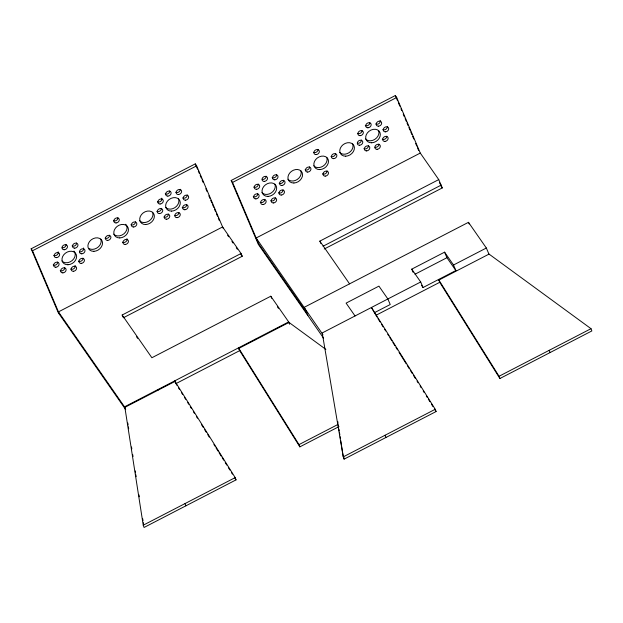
<?xml version="1.0" encoding="UTF-8"?>
<svg xmlns="http://www.w3.org/2000/svg" width="623" height="623" viewBox="0 0 623 623"><rect width="100%" height="100%" fill="white"/><g stroke="black" fill="none" stroke-linecap="round" stroke-linejoin="round"><path stroke-width="0.93" d="M289.563 323.937L288.667 321.912L124.53 406.835L58.461 311.874L222.59 226.951L241.054 253.491L242.238 256.263L123.331 317.785M125.706 409.615L58.274 312.691L31.15 248.795L195.279 163.872L196.642 165.835L223.182 228.345M31.15 248.795L32.513 250.758L196.642 165.835M323.586 338.164L258.319 244.356L231.195 180.46L395.325 95.537L396.687 97.5L420.276 153.063L438.74 179.595L442.283 187.928L324.24 249.005M231.195 180.46L232.558 182.422L396.687 97.5M420.276 153.063L256.146 237.986L322.916 334.613M123.035 317.091L122.155 315.012L241.054 253.491M320.853 243.5L319.84 241.117L438.74 179.595M323.057 246.225L441.1 185.156L439.472 182.812M289.547 323.991L288.667 321.912L270.787 296.221L151.887 357.742L122.155 315.012M489.18 254.682L486.345 248.016L468.473 222.325L304.336 307.256L307.879 315.588M413.104 272.313L411.756 269.144L444.581 252.159L453.521 265.001L455.872 270.546L423.048 287.53L421.467 285.264M414.973 274.237L446.94 257.704L455.872 270.546M423.048 287.53L420.696 281.985L322.216 332.947L343.281 456.869L344.114 459.128L436.077 411.546L435.236 409.288L371.456 307.466L375.163 314.008M453.521 265.001L486.345 248.016M374.415 312.699L390.224 304.522L387.864 298.97L378.932 286.128L346.1 303.113L355.04 315.962M438.888 280.046L489.047 254.091L591.009 328.687L591.85 330.945L499.895 378.527L439.729 282.305L438.888 280.046L499.054 376.269L499.895 378.527M439.729 282.305L375.91 315.324L376.938 316.967M235.19 477.623L236.031 479.881L144.069 527.463L143.235 525.205L235.19 477.623L174.689 380.887L176.893 385.302M338.959 426.63L299.85 446.862L299.009 444.604L338.118 424.372M435.236 409.288L343.281 456.869L340.742 440.586M499.054 376.269L591.009 328.687M325.868 349.402L289.002 322.426L238.843 348.382L239.684 350.64L299.85 446.862M440.625 185.553L442.283 187.928M411.756 269.144L420.696 281.985M319.84 241.117L349.573 283.854M306.695 312.808L258.506 243.538L232.558 182.422M227.574 235.19L228.657 236.756M231.92 241.436L233.002 243.001M236.265 247.681L237.347 249.239M240.61 253.927L242.238 256.263M277.383 306.781L278.465 308.338M136.546 336.778L137.652 338.359M255.228 339.208L255.562 339.73M157.969 389.531L158.304 390.053M377.966 318.618L380.022 321.904M381.564 324.373L383.106 326.841M384.648 329.31L385.676 330.953M387.74 334.24L388.768 335.883M389.796 337.534L391.851 340.82M392.879 342.463L394.935 345.757M395.963 347.4L397.505 349.869M399.047 352.338L406.251 363.848M407.278 365.491L409.334 368.785M410.362 370.428L412.418 373.714M413.446 375.365L415.502 378.652M417.044 381.12L418.072 382.763M420.136 386.05L421.164 387.701M423.219 390.987L424.247 392.63M426.303 395.924L427.331 397.567M428.359 399.211L429.901 401.679M431.443 404.148L432.985 406.617M434.535 409.077L436.077 411.546M299.009 444.604L238.508 347.875L239.684 350.64L175.865 383.659L175.024 381.401L124.865 407.356L143.235 525.205M178.435 387.771L179.463 389.414M181.519 392.708L182.547 394.351M184.61 397.645L185.638 399.288M187.694 402.575L188.722 404.218M190.264 406.687L191.292 408.33M193.348 411.624L194.376 413.267M196.432 416.561L197.46 418.204M201.579 424.785L203.121 427.246M204.663 429.714L206.205 432.183M207.747 434.652L209.289 437.12M213.915 444.518L214.951 446.161M215.979 447.812L218.034 451.099M219.062 452.742L221.118 456.036M222.146 457.679L223.688 460.148M225.23 462.616L226.772 465.077M228.314 467.546L229.856 470.015M231.406 472.483L232.434 474.126M234.489 477.413L236.031 479.881M468.473 222.325L469.181 223.992M395.325 95.537L397.583 100.864M398.338 102.639L399.841 106.183M400.978 108.846L401.726 110.621M403.237 114.173L404.366 116.836M405.121 118.611L406.251 121.275M406.998 123.05L408.135 125.706M408.883 127.481L410.012 130.145M410.767 131.92L411.896 134.584M412.652 136.359L413.781 139.022M415.666 143.461L416.795 146.125M417.55 147.892L418.679 150.556M444.581 252.159L446.94 257.704M270.787 296.221L271.675 298.3M195.279 163.872L197.538 169.199M198.293 170.975L199.422 173.63M200.178 175.406L201.307 178.069M202.062 179.845L203.191 182.508M205.831 188.722L206.961 191.386M208.845 195.817L209.974 198.48M210.722 200.256L211.859 202.919M212.607 204.694L213.736 207.358M214.491 209.133L215.62 211.797M216.376 213.572L217.505 216.228M218.26 218.003L219.389 220.667M125.41 408.922L124.53 406.835L125.425 408.859M32.513 250.758L59.637 314.654M549.213 350.313L550.054 352.571M385.076 435.243L385.917 437.502M185.031 503.579L185.872 505.837M343.818 457.212L344.114 459.128M337.752 421.421L338.055 423.336M338.351 425.252L338.647 427.168M338.951 429.083L339.247 430.999M339.543 432.915L339.846 434.831M340.142 436.746L340.438 438.67M127.801 423.025L128.097 424.941M128.393 426.856L128.696 428.78M131.531 446.979L131.827 448.895M132.722 454.642L133.026 456.566M135.261 470.933L135.565 472.849M135.861 474.765L136.157 476.681M138.999 494.888L139.295 496.804M142.729 518.842L143.025 520.758M143.329 522.674L143.625 524.589M58.134 251.809A2.936 2.321 -34.8 0 1 57.09 254.885A2.936 2.321 -34.8 0 1 53.749 255.391M117.934 217.7A2.936 2.321 -34.8 0 1 116.439 220.402A2.936 2.321 -34.8 0 1 113.409 220.674M186.729 204.523A2.936 2.321 -34.8 0 1 185.233 207.218A2.936 2.321 -34.8 0 1 182.196 207.498M180.265 189.299A2.936 2.321 -34.8 0 1 178.77 191.993A2.936 2.321 -34.8 0 1 175.741 192.273M161.793 198.176A2.936 2.321 -34.8 0 1 160.75 201.245A2.936 2.321 -34.8 0 1 157.409 201.751M126.921 238.632A2.936 2.321 -34.8 0 1 125.885 241.701A2.936 2.321 -34.8 0 1 122.544 242.207M178.902 212.412A2.936 2.321 -34.8 0 1 174.977 215.62M169.768 190.879A2.936 2.321 -34.8 0 1 168.265 193.582A2.936 2.321 -34.8 0 1 165.235 193.862M187.289 194.944A2.936 2.321 -34.8 0 1 185.794 197.639A2.936 2.321 -34.8 0 1 182.765 197.919M109.547 235.175A2.936 2.321 -34.8 0 1 108.052 237.869A2.936 2.321 -34.8 0 1 105.014 238.15M100.755 239.037A7.819 6.191 -34.8 0 1 97.99 247.23A7.819 6.191 -34.8 0 1 89.081 248.577M178.505 198.807A7.819 6.191 -34.8 0 1 174.915 207.615A7.819 6.191 -34.8 0 1 165.547 207.327M57.713 261.987A2.936 2.321 -34.8 0 1 56.218 264.689A2.936 2.321 -34.8 0 1 53.189 264.962M168.405 214.001A2.936 2.321 -34.8 0 1 166.909 216.703A2.936 2.321 -34.8 0 1 163.872 216.975M135.464 221.765A2.936 2.321 -34.8 0 1 133.968 224.459A2.936 2.321 -34.8 0 1 130.931 224.739M76.606 242.931A2.936 2.321 -34.8 0 1 75.11 245.626A2.936 2.321 -34.8 0 1 72.073 245.906M125.807 224.264A7.819 6.191 -34.8 0 1 123.907 233.827A7.819 6.191 -34.8 0 1 113.721 234.147M161.373 208.355A2.936 2.321 -34.8 0 1 159.877 211.049A2.936 2.321 -34.8 0 1 156.848 211.329M152.588 212.217A7.819 6.191 -34.8 0 1 148.998 221.025A7.819 6.191 -34.8 0 1 139.63 220.737M66.1 244.52A2.936 2.321 -34.8 0 1 62.175 247.728M73.973 251.085A7.819 6.191 -34.8 0 1 72.073 260.64A7.819 6.191 -34.8 0 1 61.887 260.959M83.482 247.977A2.936 2.321 -34.8 0 1 82.727 250.796A2.936 2.321 -34.8 0 1 79.705 251.785M83.069 258.156A2.936 2.321 -34.8 0 1 81.566 260.85A2.936 2.321 -34.8 0 1 78.537 261.13M75.095 265.445A2.936 2.321 -34.8 0 1 74.051 268.521A2.936 2.321 -34.8 0 1 70.71 269.027M64.737 267.641A2.936 2.321 -34.8 0 1 63.242 270.335A2.936 2.321 -34.8 0 1 60.213 270.616M300.8 170.702A7.819 6.191 -34.8 0 1 297.21 179.502A7.819 6.191 -34.8 0 1 287.849 179.222M317.979 149.364A2.936 2.321 -34.8 0 1 316.484 152.067A2.936 2.321 -34.8 0 1 313.447 152.339M386.774 136.188A2.936 2.321 -34.8 0 1 385.279 138.882A2.936 2.321 -34.8 0 1 382.242 139.163M380.162 120.356A2.936 2.321 -34.8 0 1 379.119 123.432A2.936 2.321 -34.8 0 1 375.778 123.938M258.319 184.081A2.936 2.321 -34.8 0 1 256.824 186.775A2.936 2.321 -34.8 0 1 253.795 187.056M361.986 130.441A2.936 2.321 -34.8 0 1 360.491 133.143A2.936 2.321 -34.8 0 1 357.454 133.415M327.114 170.897A2.936 2.321 -34.8 0 1 325.619 173.591A2.936 2.321 -34.8 0 1 322.589 173.872M378.948 144.077A2.936 2.321 -34.8 0 1 375.023 147.285M369.805 122.544A2.936 2.321 -34.8 0 1 368.31 125.246A2.936 2.321 -34.8 0 1 365.28 125.527M387.335 126.609A2.936 2.321 -34.8 0 1 385.839 129.304A2.936 2.321 -34.8 0 1 382.81 129.584M309.592 166.839A2.936 2.321 -34.8 0 1 308.097 169.534A2.936 2.321 -34.8 0 1 305.06 169.814M378.55 130.472A7.819 6.191 -34.8 0 1 374.953 139.279A7.819 6.191 -34.8 0 1 365.592 138.991M257.758 193.652A2.936 2.321 -34.8 0 1 256.263 196.354A2.936 2.321 -34.8 0 1 253.234 196.627M368.442 145.665A2.936 2.321 -34.8 0 1 366.947 148.367A2.936 2.321 -34.8 0 1 363.918 148.64M335.501 153.429A2.936 2.321 -34.8 0 1 334.006 156.124A2.936 2.321 -34.8 0 1 330.977 156.404M276.643 174.596A2.936 2.321 -34.8 0 1 275.148 177.29A2.936 2.321 -34.8 0 1 272.119 177.571M326.717 157.292A7.819 6.191 -34.8 0 1 323.127 166.092A7.819 6.191 -34.8 0 1 313.758 165.811M361.418 140.019A2.936 2.321 -34.8 0 1 357.493 143.228M352.634 143.882A7.819 6.191 -34.8 0 1 349.044 152.69A7.819 6.191 -34.8 0 1 339.675 152.401M266.146 176.184A2.936 2.321 -34.8 0 1 262.221 179.393M274.883 184.112A7.819 6.191 -34.8 0 1 271.293 192.912A7.819 6.191 -34.8 0 1 261.933 192.624M283.675 180.242A2.936 2.321 -34.8 0 1 282.18 182.944A2.936 2.321 -34.8 0 1 279.143 183.217M283.107 189.82A2.936 2.321 -34.8 0 1 281.612 192.515A2.936 2.321 -34.8 0 1 278.582 192.795M275.288 197.717A2.936 2.321 -34.8 0 1 273.793 200.411A2.936 2.321 -34.8 0 1 270.756 200.692M264.783 199.305A2.936 2.321 -34.8 0 1 263.288 202A2.936 2.321 -34.8 0 1 260.258 202.28M185.413 200.178A2.936 2.321 -34.8 0 0 188.512 196.307A2.936 2.321 -34.8 0 0 183.832 196.447A2.936 2.321 -34.8 0 0 185.413 200.178M56.397 257.649A2.936 2.321 -34.8 0 0 59.497 253.771A2.936 2.321 -34.8 0 0 54.816 253.919A2.936 2.321 -34.8 0 0 56.397 257.649M184.852 209.756A2.936 2.321 -34.8 0 0 187.944 205.878A2.936 2.321 -34.8 0 0 183.263 206.026A2.936 2.321 -34.8 0 0 184.852 209.756M116.057 222.941A2.936 2.321 -34.8 0 0 119.149 219.062A2.936 2.321 -34.8 0 0 114.468 219.21A2.936 2.321 -34.8 0 0 116.057 222.941M178.388 194.532A2.936 2.321 -34.8 0 0 181.48 190.654A2.936 2.321 -34.8 0 0 176.8 190.802A2.936 2.321 -34.8 0 0 178.388 194.532M160.064 204.009A2.936 2.321 -34.8 0 0 163.156 200.139A2.936 2.321 -34.8 0 0 158.476 200.287A2.936 2.321 -34.8 0 0 160.064 204.009M125.192 244.465A2.936 2.321 -34.8 0 0 128.291 240.595A2.936 2.321 -34.8 0 0 123.611 240.735A2.936 2.321 -34.8 0 0 125.192 244.465M177.025 217.653A2.936 2.321 -34.8 0 0 180.117 213.775A2.936 2.321 -34.8 0 0 175.445 213.923A2.936 2.321 -34.8 0 0 177.025 217.653M167.883 196.12A2.936 2.321 -34.8 0 0 170.982 192.242A2.936 2.321 -34.8 0 0 166.302 192.39A2.936 2.321 -34.8 0 0 167.883 196.12M67.954 264.744A7.819 6.191 -34.8 0 0 76.208 254.41A7.819 6.191 -34.8 0 0 63.733 254.799A7.819 6.191 -34.8 0 0 67.954 264.744M81.753 253.818A2.936 2.321 -34.8 0 0 84.845 249.94A2.936 2.321 -34.8 0 0 80.165 250.088A2.936 2.321 -34.8 0 0 81.753 253.818M81.185 263.389A2.936 2.321 -34.8 0 0 84.284 259.518A2.936 2.321 -34.8 0 0 79.604 259.659A2.936 2.321 -34.8 0 0 81.185 263.389M73.366 271.285A2.936 2.321 -34.8 0 0 76.458 267.407A2.936 2.321 -34.8 0 0 71.777 267.555A2.936 2.321 -34.8 0 0 73.366 271.285M62.861 272.874A2.936 2.321 -34.8 0 0 65.96 268.996A2.936 2.321 -34.8 0 0 61.28 269.144A2.936 2.321 -34.8 0 0 62.861 272.874M55.836 267.228A2.936 2.321 -34.8 0 0 58.928 263.35A2.936 2.321 -34.8 0 0 54.256 263.498A2.936 2.321 -34.8 0 0 55.836 267.228M64.224 249.753A2.936 2.321 -34.8 0 0 67.323 245.883A2.936 2.321 -34.8 0 0 62.643 246.023A2.936 2.321 -34.8 0 0 64.224 249.753M74.721 248.164A2.936 2.321 -34.8 0 0 77.82 244.294A2.936 2.321 -34.8 0 0 73.14 244.434A2.936 2.321 -34.8 0 0 74.721 248.164M93.871 251.334A7.819 6.191 -34.8 0 0 102.125 241A7.819 6.191 -34.8 0 0 89.65 241.389A7.819 6.191 -34.8 0 0 93.871 251.334M107.67 240.408A2.936 2.321 -34.8 0 0 110.762 236.53A2.936 2.321 -34.8 0 0 106.081 236.678A2.936 2.321 -34.8 0 0 107.67 240.408M119.787 237.924A7.819 6.191 -34.8 0 0 128.042 227.59A7.819 6.191 -34.8 0 0 115.559 227.979A7.819 6.191 -34.8 0 0 119.787 237.924M133.579 226.998A2.936 2.321 -34.8 0 0 136.678 223.12A2.936 2.321 -34.8 0 0 131.998 223.268A2.936 2.321 -34.8 0 0 133.579 226.998M166.52 219.234A2.936 2.321 -34.8 0 0 169.62 215.363A2.936 2.321 -34.8 0 0 164.939 215.511A2.936 2.321 -34.8 0 0 166.52 219.234M145.696 224.521A7.819 6.191 -34.8 0 0 153.951 214.18A7.819 6.191 -34.8 0 0 141.476 214.577A7.819 6.191 -34.8 0 0 145.696 224.521M171.613 211.111A7.819 6.191 -34.8 0 0 179.868 200.77A7.819 6.191 -34.8 0 0 167.392 201.167A7.819 6.191 -34.8 0 0 171.613 211.111M159.496 213.588A2.936 2.321 -34.8 0 0 162.595 209.71A2.936 2.321 -34.8 0 0 157.915 209.858A2.936 2.321 -34.8 0 0 159.496 213.588M293.908 182.998A7.819 6.191 -34.8 0 0 302.171 172.664A7.819 6.191 -34.8 0 0 289.687 173.054A7.819 6.191 -34.8 0 0 293.908 182.998M255.882 198.893A2.936 2.321 -34.8 0 0 258.973 195.015A2.936 2.321 -34.8 0 0 254.293 195.163A2.936 2.321 -34.8 0 0 255.882 198.893M256.442 189.314A2.936 2.321 -34.8 0 0 259.542 185.436A2.936 2.321 -34.8 0 0 254.862 185.584A2.936 2.321 -34.8 0 0 256.442 189.314M264.269 181.418A2.936 2.321 -34.8 0 0 267.36 177.547A2.936 2.321 -34.8 0 0 262.688 177.687A2.936 2.321 -34.8 0 0 264.269 181.418M274.766 179.829A2.936 2.321 -34.8 0 0 277.866 175.959A2.936 2.321 -34.8 0 0 273.186 176.099A2.936 2.321 -34.8 0 0 274.766 179.829M307.707 172.073A2.936 2.321 -34.8 0 0 310.807 168.194A2.936 2.321 -34.8 0 0 306.127 168.342A2.936 2.321 -34.8 0 0 307.707 172.073M384.889 141.421A2.936 2.321 -34.8 0 0 387.989 137.543A2.936 2.321 -34.8 0 0 383.309 137.691A2.936 2.321 -34.8 0 0 384.889 141.421M316.095 154.605A2.936 2.321 -34.8 0 0 319.194 150.727A2.936 2.321 -34.8 0 0 314.514 150.875A2.936 2.321 -34.8 0 0 316.095 154.605M378.426 126.196A2.936 2.321 -34.8 0 0 381.525 122.318A2.936 2.321 -34.8 0 0 376.845 122.466A2.936 2.321 -34.8 0 0 378.426 126.196M385.458 131.842A2.936 2.321 -34.8 0 0 388.55 127.972A2.936 2.321 -34.8 0 0 383.869 128.112A2.936 2.321 -34.8 0 0 385.458 131.842M360.102 135.674A2.936 2.321 -34.8 0 0 363.201 131.803A2.936 2.321 -34.8 0 0 358.521 131.951A2.936 2.321 -34.8 0 0 360.102 135.674M325.237 176.13A2.936 2.321 -34.8 0 0 328.337 172.26A2.936 2.321 -34.8 0 0 323.656 172.4A2.936 2.321 -34.8 0 0 325.237 176.13M377.071 149.318A2.936 2.321 -34.8 0 0 380.162 145.439A2.936 2.321 -34.8 0 0 375.482 145.587A2.936 2.321 -34.8 0 0 377.071 149.318M367.928 127.785A2.936 2.321 -34.8 0 0 371.028 123.907A2.936 2.321 -34.8 0 0 366.347 124.055A2.936 2.321 -34.8 0 0 367.928 127.785M267.999 196.409A7.819 6.191 -34.8 0 0 276.254 186.075A7.819 6.191 -34.8 0 0 263.778 186.464A7.819 6.191 -34.8 0 0 267.999 196.409M281.791 185.483A2.936 2.321 -34.8 0 0 284.89 181.605A2.936 2.321 -34.8 0 0 280.21 181.752A2.936 2.321 -34.8 0 0 281.791 185.483M281.23 195.054A2.936 2.321 -34.8 0 0 284.329 191.183A2.936 2.321 -34.8 0 0 279.649 191.323A2.936 2.321 -34.8 0 0 281.23 195.054M273.404 202.95A2.936 2.321 -34.8 0 0 276.503 199.072A2.936 2.321 -34.8 0 0 271.823 199.22A2.936 2.321 -34.8 0 0 273.404 202.95M262.906 204.539A2.936 2.321 -34.8 0 0 265.998 200.661A2.936 2.321 -34.8 0 0 261.325 200.808A2.936 2.321 -34.8 0 0 262.906 204.539M319.825 169.588A7.819 6.191 -34.8 0 0 328.08 159.254A7.819 6.191 -34.8 0 0 315.604 159.644A7.819 6.191 -34.8 0 0 319.825 169.588M333.624 158.663A2.936 2.321 -34.8 0 0 336.724 154.784A2.936 2.321 -34.8 0 0 332.043 154.932A2.936 2.321 -34.8 0 0 333.624 158.663M366.565 150.898A2.936 2.321 -34.8 0 0 369.665 147.028A2.936 2.321 -34.8 0 0 364.985 147.176A2.936 2.321 -34.8 0 0 366.565 150.898M345.742 156.186A7.819 6.191 -34.8 0 0 353.996 145.844A7.819 6.191 -34.8 0 0 341.521 146.241A7.819 6.191 -34.8 0 0 345.742 156.186M371.658 142.776A7.819 6.191 -34.8 0 0 379.913 132.434A7.819 6.191 -34.8 0 0 367.438 132.831A7.819 6.191 -34.8 0 0 371.658 142.776M359.541 145.252A2.936 2.321 -34.8 0 0 362.633 141.374A2.936 2.321 -34.8 0 0 357.96 141.522A2.936 2.321 -34.8 0 0 359.541 145.252"/></g></svg>
